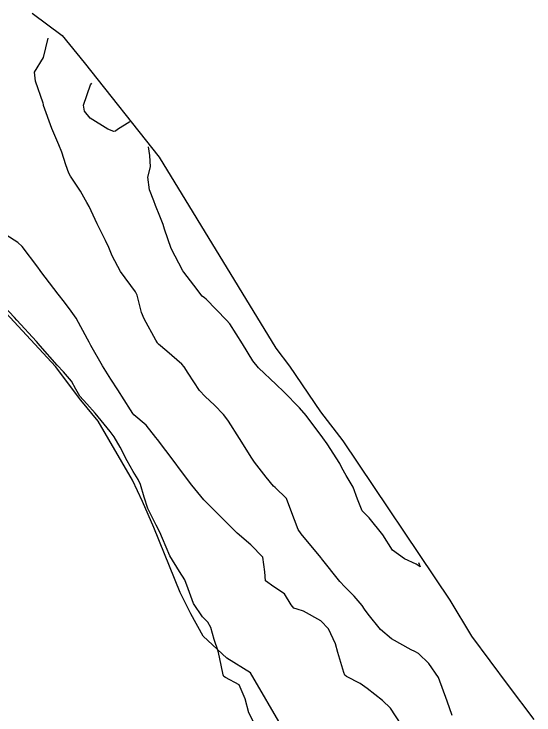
# Model space of a CAD drawing. Header units: metres. Extents: x 292545 to 299085, y 7450245 to 7463078.
# Drawn here: x 295269.7 to 295313.7, y 7462701 to 7462760.2 of the extents above; entities that cross this region are included whole.
import ezdxf

# ---------------------------------------------------------------- set-up
doc = ezdxf.new("R2010")
doc.units = ezdxf.units.M
for name, color, linetype in [('Area', 45, 'Continuous'), ('Curvas de Nivel 1m', 11, 'Continuous'), ('Curvas de Nivel 5m', 15, 'Continuous'), ('Hidrografia', 140, 'Continuous')]:
    doc.layers.add(name, color=color, linetype=linetype)

msp = doc.modelspace()

# ---------------------------------------------------------------- linework, layer by layer
at = {"layer": 'Area'}
msp.add_polyline3d([(295271.266, 7462760.274, 675.145), (295273.814, 7462758.386, 680.137), (295275.669, 7462756.103, 677.848), (295281.998, 7462748.102, 672.888), (295291.878, 7462731.963, 681.738), (295293.035, 7462730.438, 684.998), (295295.645, 7462726.573, 682.418), (295297.532, 7462724.127, 682.058), (295306.579, 7462710.657, 681.709), (295308.409, 7462707.601, 682.439), (295311.516, 7462703.436, 681.968), (295313.698, 7462700.573, 679.318)], dxfattribs=at)
at = {"layer": 'Curvas de Nivel 1m', "flags": 128}
for points, elevation in [([(295306.782, 7462700.897), (295306.369, 7462702.112), (295305.613, 7462704.12), (295304.805, 7462705.313), (295303.926, 7462706.137), (295303.635, 7462706.311), (295303.319, 7462706.463), (295301.651, 7462707.384), (295300.719, 7462708.179), (295299.676, 7462709.464), (295299.379, 7462709.894), (295299.171, 7462710.198), (295298.489, 7462711.007), (295297.698, 7462711.77), (295297.278, 7462712.224), (295295.732, 7462714.19), (295295.689, 7462714.24), (295295.383, 7462714.597), (295294.007, 7462716.257), (295293.759, 7462716.639), (295293.136, 7462718.27), (295292.77, 7462719.253), (295291.802, 7462720.177), (295291.672, 7462720.291), (295291.052, 7462721.057), (295290.064, 7462722.308), (295289.828, 7462722.649), (295288.798, 7462724.321), (295287.867, 7462725.775), (295287.639, 7462726.102), (295287.453, 7462726.336), (295286.675, 7462727.142), (295285.888, 7462727.86), (295285.424, 7462728.365), (295284.444, 7462729.846), (295284.112, 7462730.378), (295283.925, 7462730.595), (295282.641, 7462731.687), (295281.942, 7462732.297), (295281.894, 7462732.352), (295281.856, 7462732.401), (295281.732, 7462732.618), (295280.735, 7462734.419), (295280.518, 7462734.962), (295280.135, 7462736.428), (295280.099, 7462736.533), (295279.996, 7462736.711), (295278.732, 7462738.443), (295278.032, 7462739.747), (295277.741, 7462740.453), (295277.457, 7462741.048), (295276.761, 7462742.463), (295276.077, 7462743.927), (295275.884, 7462744.276), (295275.773, 7462744.475), (295275.342, 7462745.233), (295274.499, 7462746.494), (295274.369, 7462746.749), (295274.123, 7462747.461), (295273.774, 7462748.504), (295273.519, 7462749.129), (295272.928, 7462750.512), (295272.231, 7462752.471), (295272.22, 7462752.52), (295272.218, 7462752.554), (295272.184, 7462752.663), (295271.555, 7462754.526), (295271.468, 7462755.273), (295272.233, 7462756.52), (295272.613, 7462758.15)], 672), ([(295279.513, 7462751.08), (295278.493, 7462750.445), (295278.305, 7462750.304), (295278.16, 7462750.255), (295277.674, 7462750.455), (295276.172, 7462751.384), (295275.678, 7462751.978), (295275.596, 7462752.479), (295276.2, 7462754.209), (295276.313, 7462754.35)], 673), ([(295303.933, 7462713.83), (295304.061, 7462713.463), (295303.726, 7462713.705), (295302.761, 7462714.155), (295301.74, 7462714.874), (295300.913, 7462716.178), (295299.767, 7462717.618), (295299.169, 7462718.196), (295298.786, 7462719.202), (295298.395, 7462720.204), (295297.813, 7462721.202), (295297.456, 7462721.852), (295297.27, 7462722.218), (295296.22, 7462723.862), (295295.854, 7462724.368), (295294.433, 7462726.254), (295293.879, 7462726.909), (295292.558, 7462728.273), (295291.902, 7462728.872), (295290.392, 7462730.303), (295289.929, 7462730.896), (295289.062, 7462732.319), (295287.968, 7462734.001), (295287.706, 7462734.333), (295285.99, 7462736.086), (295285.841, 7462736.202), (295285.642, 7462736.355), (295284.922, 7462737.286), (295284.094, 7462738.379), (295284.015, 7462738.495), (295283.032, 7462740.39), (295282.458, 7462741.997), (295282.336, 7462742.397), (295282.07, 7462743.107), (295281.693, 7462744.02), (295281.554, 7462744.405), (295281.176, 7462745.33), (295281.056, 7462746.411), (295281.262, 7462747.268), (295281.224, 7462748.233), (295281.103, 7462748.98)], 673), ([(295302.472, 7462700.161), (295301.576, 7462701.515), (295300.894, 7462702.177), (295299.598, 7462703.185), (295299.012, 7462703.604), (295297.855, 7462704.216), (295297.716, 7462704.32), (295297.616, 7462704.533), (295297.116, 7462706.225), (295296.906, 7462706.965), (295296.313, 7462708.233), (295295.67, 7462708.908), (295294.215, 7462709.717), (295293.679, 7462709.89), (295293.404, 7462709.988), (295293.175, 7462710.268), (295292.597, 7462711.181), (295291.698, 7462711.789), (295290.984, 7462712.297), (295290.953, 7462713.059), (295290.768, 7462714.3), (295289.743, 7462715.33), (295288.597, 7462716.322), (295287.766, 7462717.169), (295286.568, 7462718.348), (295286.172, 7462718.74), (295285.791, 7462719.146), (295284.757, 7462720.37), (295283.816, 7462721.64), (295283.275, 7462722.385), (295281.85, 7462724.233), (295281.731, 7462724.402), (295280.902, 7462725.453), (295279.872, 7462726.331), (295279.783, 7462726.431), (295279.578, 7462726.731), (295278.504, 7462728.444), (295277.906, 7462729.331), (295277.203, 7462730.457), (295276.229, 7462732.178), (295276.077, 7462732.469), (295275.947, 7462732.726), (295274.993, 7462734.485), (295274.577, 7462735.089), (295273.986, 7462735.831), (295273.47, 7462736.505), (295272.012, 7462738.439), (295271.951, 7462738.521), (295271.749, 7462738.791), (295270.421, 7462740.536), (295270.046, 7462740.893), (295269.028, 7462741.531)], 671)]:
    msp.add_lwpolyline(points, dxfattribs=dict(at, elevation=elevation))
at = {"layer": 'Curvas de Nivel 5m', "elevation": 670, "flags": 128}
msp.add_lwpolyline([(295290.013, 7462700.306), (295289.575, 7462701.128), (295289.268, 7462702.313), (295288.772, 7462703.486), (295287.611, 7462704.112), (295287.474, 7462704.195), (295287.404, 7462704.333), (295287.118, 7462705.828), (295286.985, 7462706.34), (295286.669, 7462707.323), (295286.375, 7462708.349), (295286.115, 7462708.801), (295285.672, 7462709.242), (295284.906, 7462710.368), (295284.467, 7462711.6), (295284.183, 7462712.375), (295283.714, 7462713.089), (295282.906, 7462714.388), (295282.284, 7462715.859), (295282.072, 7462716.397), (295281.762, 7462716.986), (295281.056, 7462718.411), (295280.734, 7462719.358), (295280.415, 7462720.421), (295280.227, 7462720.843), (295279.814, 7462721.53), (295279.285, 7462722.435), (295278.697, 7462723.584), (295278.198, 7462724.447), (295277.858, 7462724.915), (295276.591, 7462726.463), (295275.881, 7462727.26), (295275.307, 7462727.898), (295274.965, 7462728.484), (295274.588, 7462729.168), (295273.918, 7462729.96), (295273.387, 7462730.505), (295271.939, 7462732.155), (295271.622, 7462732.523), (295269.97, 7462734.313), (295269.769, 7462734.543), (295268.893, 7462735.467)], dxfattribs=at)
at = {"layer": 'Hidrografia'}
msp.add_lwpolyline([(295292.507, 7462699.718), (295289.735, 7462704.516), (295287.728, 7462705.745), (295285.721, 7462707.619), (295284.686, 7462709.494), (295283.78, 7462711.304), (295281.563, 7462716.795), (295280.593, 7462718.989), (295279.749, 7462720.801), (295276.834, 7462725.793), (295275.378, 7462727.553), (295273.231, 7462730.411), (295269.042, 7462734.946)], dxfattribs=at)

doc.saveas('drawing.dxf')
